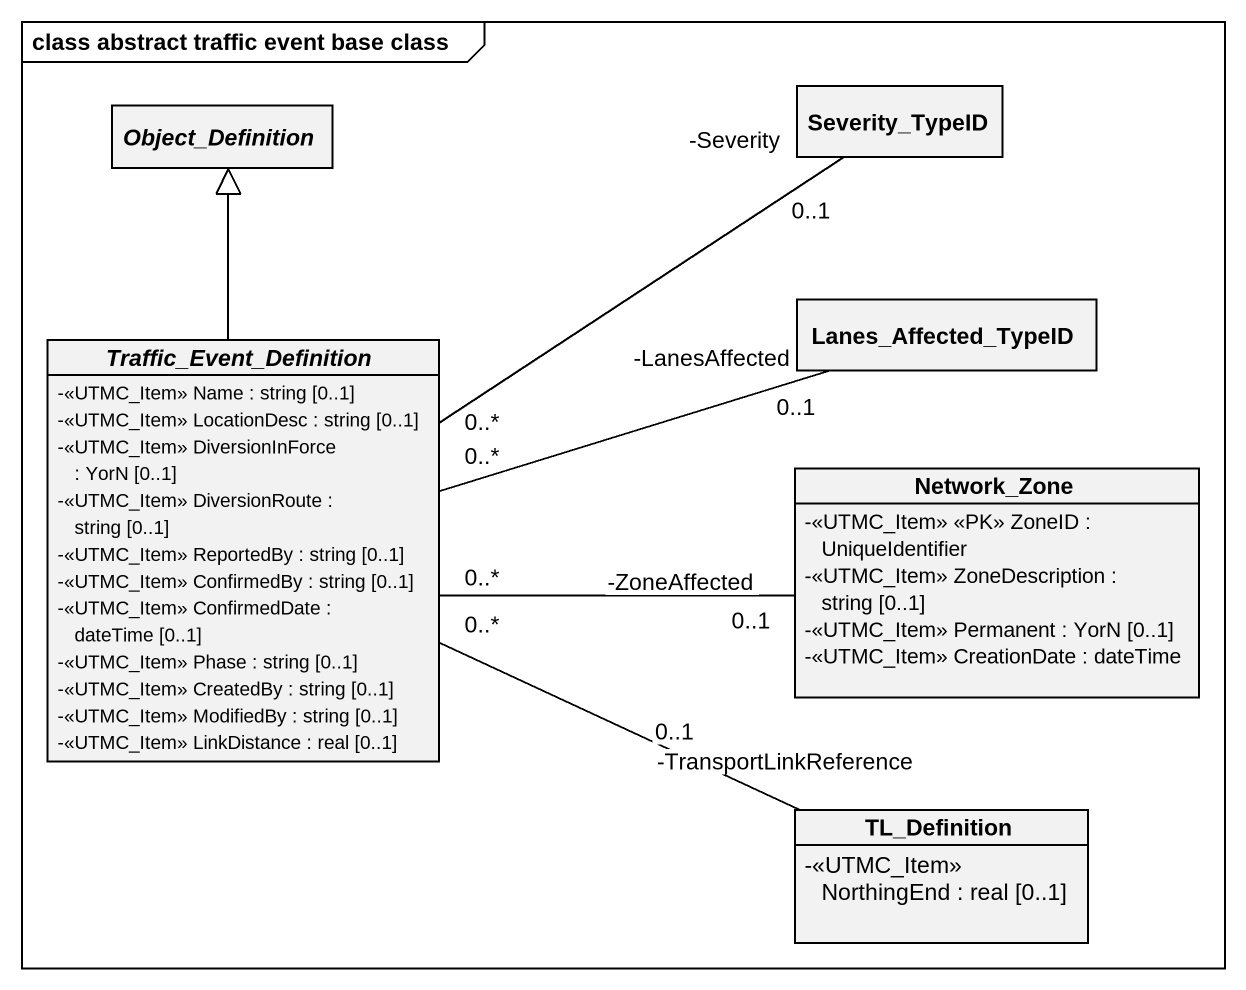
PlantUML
@startuml
mainframe class abstract traffic event base class
hide circle
hide empty members
skinparam classAttributeIconSize 0
abstract class Object_Definition
class Severity_TypeID
class Lanes_Affected_TypeID
abstract class Traffic_Event_Definition {
  -<<UTMC_Item>> Name : string [0..1]
  -<<UTMC_Item>> LocationDesc : string [0..1]
  -<<UTMC_Item>> DiversionInForce : YorN [0..1]
  -<<UTMC_Item>> DiversionRoute : string [0..1]
  -<<UTMC_Item>> ReportedBy : string [0..1]
  -<<UTMC_Item>> ConfirmedBy : string [0..1]
  -<<UTMC_Item>> ConfirmedDate : dateTime [0..1]
  -<<UTMC_Item>> Phase : string [0..1]
  -<<UTMC_Item>> CreatedBy : string [0..1]
  -<<UTMC_Item>> ModifiedBy : string [0..1]
  -<<UTMC_Item>> LinkDistance : real [0..1]
}
class Network_Zone {
  -<<UTMC_Item>> <<PK>> ZoneID : UniqueIdentifier
  -<<UTMC_Item>> ZoneDescription : string [0..1]
  -<<UTMC_Item>> Permanent : YorN [0..1]
  -<<UTMC_Item>> CreationDate : dateTime
}
class TL_Definition {
  -<<UTMC_Item>> NorthingEnd : real [0..1]
}
Severity_TypeID "-Severity\n0..1" -- "0..*" Traffic_Event_Definition
Lanes_Affected_TypeID "-LanesAffected\n0..1" -left- "0..*" Traffic_Event_Definition
Traffic_Event_Definition -up-|> Object_Definition
Traffic_Event_Definition "0..*" -right- "-TransportLinkReference\n0..1" TL_Definition
Network_Zone "-ZoneAffected\n0..1" -left- "0..*" Traffic_Event_Definition
@enduml
